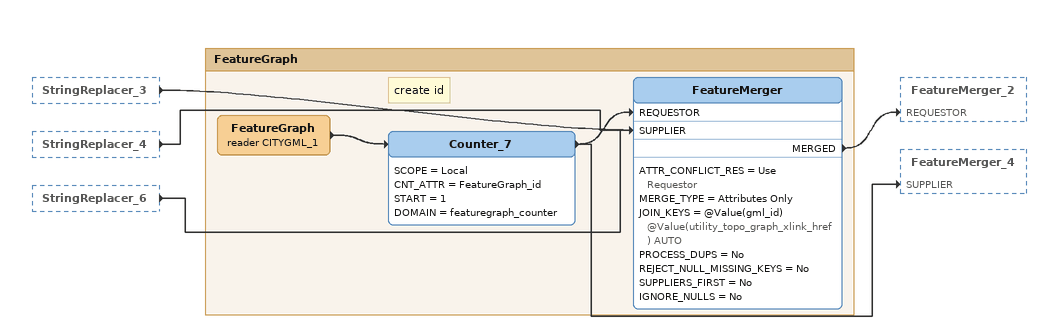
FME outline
StringReplacer_3 [outside]
    -> FeatureMerger [SUPPLIER]
StringReplacer_4 [outside]
    -> FeatureMerger [SUPPLIER]
StringReplacer_6 [outside]
    -> FeatureMerger [SUPPLIER]

Bookmark: FeatureGraph
FeatureGraph (reader CITYGML_1)
    -> Counter_7
Note: create id
Counter_7
    SCOPE = Local
    CNT_ATTR = FeatureGraph_id
    START = 1
    DOMAIN = featuregraph_counter
    -> FeatureMerger [REQUESTOR]
    -> FeatureMerger_4 [SUPPLIER]
FeatureMerger
    ATTR_CONFLICT_RES = Use Requestor
    MERGE_TYPE = Attributes Only
    JOIN_KEYS = @Value(gml_id) @Value(utility_topo_graph_xlink_href) AUTO
    PROCESS_DUPS = No
    REJECT_NULL_MISSING_KEYS = No
    SUPPLIERS_FIRST = No
    IGNORE_NULLS = No
    MERGED -> FeatureMerger_2 [REQUESTOR]
